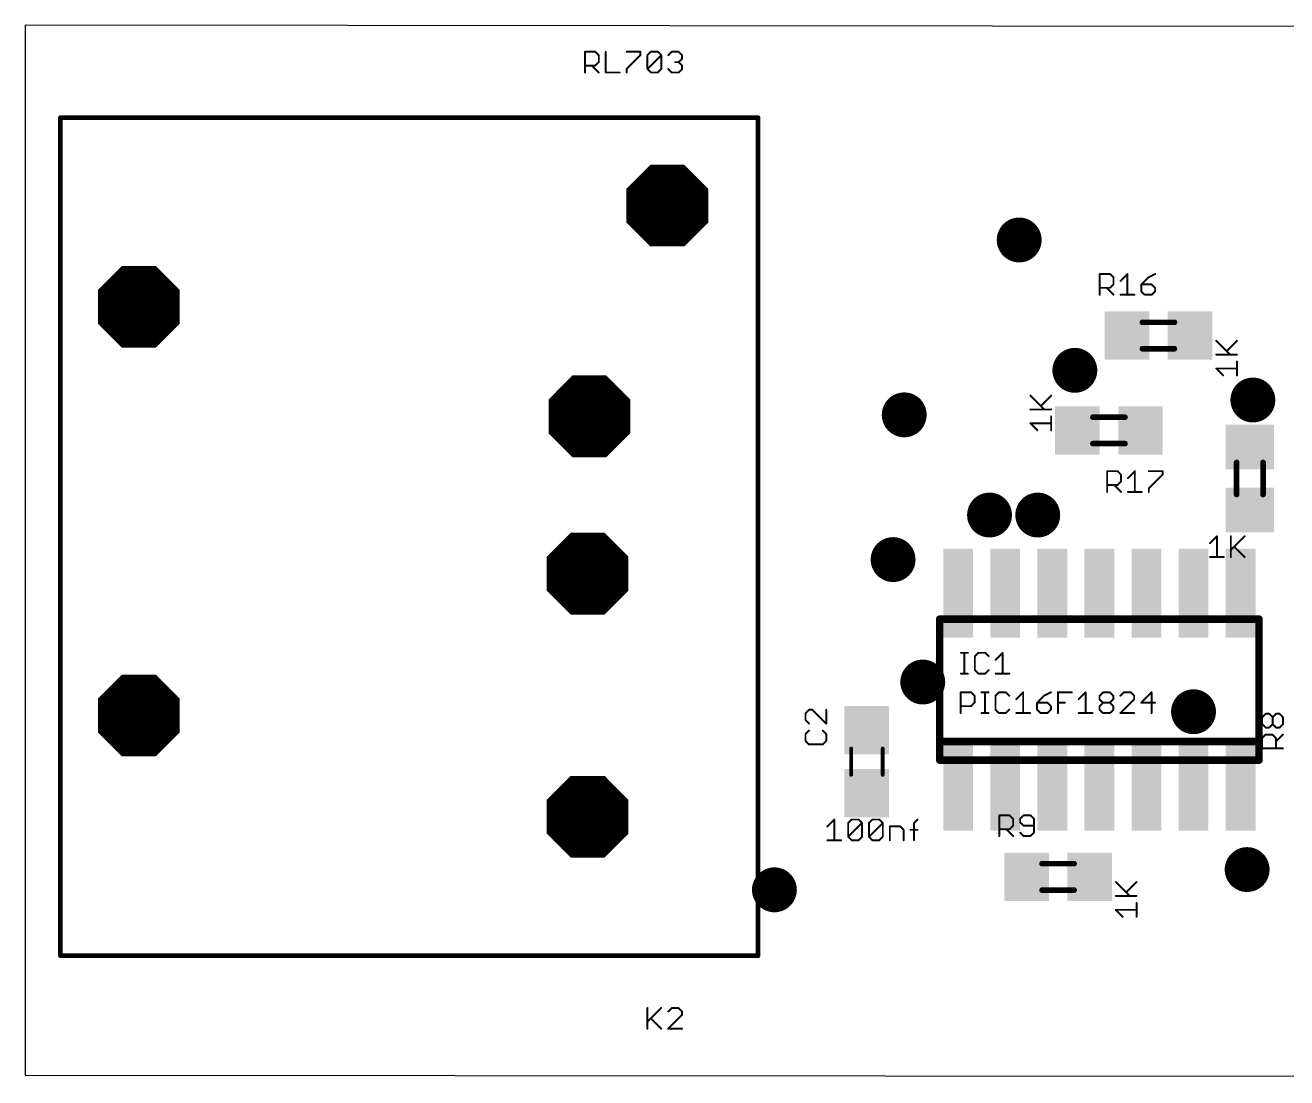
# Model space of a CAD drawing. Extents: x 0.6 to 66.7, y 0.1 to 28.5.
# Drawn here: x 0.56 to 34.57, y 0.1 to 28.46 of the extents above; entities that cross this region are included whole.
import ezdxf

# ---------------------------------------------------------------- set-up
doc = ezdxf.new("R2010")
doc.units = 0
for name, color, linetype in [('20', 7, 'CONTINUOUS'), ('25', 253, 'CONTINUOUS'), ('27', 253, 'CONTINUOUS'), ('29', 253, 'CONTINUOUS'), ('51', 253, 'CONTINUOUS')]:
    doc.layers.add(name, color=color, linetype=linetype)

# ---------------------------------------------------------------- blocks, each defined once
blk = doc.blocks.new('RECT')
blk.add_solid([(-0.5, -0.5), (0.5, -0.5), (-0.5, 0.5), (0.5, 0.5)])
blk = doc.blocks.new('OCTAGONP')
at = {"const_width": 0.5}
blk.add_lwpolyline([(-0.25, -0.1036), (-0.25, 0.1036), (-0.1036, 0.25), (0.1036, 0.25), (0.25, 0.1036), (0.25, -0.1036), (0.1036, -0.25), (-0.1036, -0.25), (-0.25, -0.1036), (-0.25, 0.1036)], dxfattribs=at)
blk = doc.blocks.new('ROUNDV')
at = {"const_width": 0.5}
blk.add_lwpolyline([(0, -0.25, 1), (0, 0.25, 1), (0, -0.25)], format="xyb", dxfattribs=at)

msp = doc.modelspace()

# ---------------------------------------------------------------- linework, layer by layer
at = {"layer": '20'}
for p, q in [((66.6573, 28.3955), (0.56, 28.46)), ((0.56, 28.46), (0.56, 0.16)), ((66.6573, 0.0955), (0.56, 0.16))]:
    msp.add_line(p, q, dxfattribs=at)
at = {"layer": '25', "const_width": 0.0508}
for points in [[(29.5295, 21.1965), (29.5295, 21.7558)], [(29.5295, 21.7558), (29.8092, 21.7558)], [(29.8092, 21.7558), (29.9024, 21.6626)], [(30.0908, 21.5693), (30.2773, 21.7558)], [(30.2773, 21.7558), (30.2773, 21.1965)], [(31.025, 21.7558), (30.8386, 21.6626)], [(29.9024, 21.4761), (29.8092, 21.3829)], [(29.9024, 21.6626), (29.9024, 21.4761)], [(30.8386, 21.6626), (30.6521, 21.4761)], [(30.6521, 21.4761), (30.6521, 21.2897)], [(30.9318, 21.4761), (30.6521, 21.4761)], [(31.025, 21.3829), (30.9318, 21.4761)], [(29.8092, 21.3829), (29.5295, 21.3829)], [(29.7159, 21.3829), (29.9024, 21.1965)], [(30.0908, 21.1965), (30.4637, 21.1965)], [(30.6521, 21.2897), (30.7453, 21.1965)], [(30.7453, 21.1965), (30.9318, 21.1965)], [(30.9318, 21.1965), (31.025, 21.2897)], [(31.025, 21.2897), (31.025, 21.3829)], [(29.7311, 15.883), (29.7311, 16.4423)], [(29.7311, 16.4423), (30.0107, 16.4423)], [(30.0107, 16.4423), (30.1039, 16.3491)], [(30.1039, 16.3491), (30.1039, 16.1627)], [(30.2924, 16.2559), (30.4788, 16.4423)], [(30.4788, 16.4423), (30.4788, 15.883)], [(30.8537, 16.4423), (31.2265, 16.4423)], [(31.2265, 16.3491), (30.8537, 15.9763)], [(31.2265, 16.4423), (31.2265, 16.3491)], [(30.0107, 16.0695), (29.7311, 16.0695)], [(29.9175, 16.0695), (30.1039, 15.883)], [(30.1039, 16.1627), (30.0107, 16.0695)], [(30.8537, 15.9763), (30.8537, 15.883)], [(30.2924, 15.883), (30.6652, 15.883)], [(25.7899, 11.5461), (25.9763, 11.5461)], [(25.8831, 10.9868), (25.8831, 11.5461)], [(26.2573, 11.5461), (26.1641, 11.4529)], [(26.4437, 11.5461), (26.2573, 11.5461)], [(26.5369, 11.4529), (26.4437, 11.5461)], [(26.7254, 11.3597), (26.9118, 11.5461)], [(26.9118, 11.5461), (26.9118, 10.9868)], [(26.1641, 11.4529), (26.1641, 11.08)], [(25.7899, 10.9868), (25.9763, 10.9868)], [(26.1641, 11.08), (26.2573, 10.9868)], [(26.2573, 10.9868), (26.4437, 10.9868)], [(26.4437, 10.9868), (26.5369, 11.08)], [(26.7254, 10.9868), (27.0982, 10.9868)], [(21.6915, 10.0126), (21.5983, 9.9194)], [(21.5983, 9.9194), (21.5983, 9.733)], [(21.7848, 10.0126), (21.6915, 10.0126)], [(22.1576, 9.6398), (21.7848, 10.0126)], [(22.1576, 10.0126), (22.1576, 9.6398)], [(33.9119, 9.8114), (34.0051, 9.9046)], [(34.0051, 9.9046), (34.0983, 9.9046)], [(34.0983, 9.9046), (34.1915, 9.8114)], [(34.1915, 9.8114), (34.2847, 9.9046)], [(34.2847, 9.9046), (34.3779, 9.9046)], [(34.3779, 9.9046), (34.4711, 9.8114)], [(21.5983, 9.733), (21.6915, 9.6398)], [(33.9119, 9.625), (33.9119, 9.8114)], [(34.0051, 9.5317), (33.9119, 9.625)], [(34.0983, 9.5317), (34.0051, 9.5317)], [(34.1915, 9.625), (34.0983, 9.5317)], [(34.1915, 9.625), (34.1915, 9.8114)], [(34.2847, 9.5317), (34.1915, 9.625)], [(34.3779, 9.5317), (34.2847, 9.5317)], [(34.4711, 9.625), (34.3779, 9.5317)], [(34.4711, 9.8114), (34.4711, 9.625)], [(21.6915, 9.4513), (21.5983, 9.3581)], [(21.5983, 9.3581), (21.5983, 9.1717)], [(21.5983, 9.1717), (21.6915, 9.0785)], [(22.1576, 9.3581), (22.0644, 9.4513)], [(22.0644, 9.0785), (22.1576, 9.1717)], [(22.1576, 9.1717), (22.1576, 9.3581)], [(33.9119, 9.2501), (34.0051, 9.3433)], [(33.9119, 8.9704), (33.9119, 9.2501)], [(34.0051, 9.3433), (34.1915, 9.3433)], [(34.1915, 9.3433), (34.2847, 9.2501)], [(34.2847, 9.1569), (34.4711, 9.3433)], [(34.2847, 9.2501), (34.2847, 8.9704)], [(21.6915, 9.0785), (22.0644, 9.0785)], [(34.4711, 8.9704), (33.9119, 8.9704)], [(26.8234, 6.6081), (26.8234, 7.1674)], [(26.8234, 7.1674), (27.103, 7.1674)], [(27.103, 7.1674), (27.1962, 7.0742)], [(27.4779, 7.1674), (27.3847, 7.0742)], [(27.6643, 7.1674), (27.4779, 7.1674)], [(27.7575, 7.0742), (27.6643, 7.1674)], [(27.103, 6.7945), (26.8234, 6.7945)], [(27.0098, 6.7945), (27.1962, 6.6081)], [(27.1962, 6.8877), (27.103, 6.7945)], [(27.1962, 7.0742), (27.1962, 6.8877)], [(27.3847, 7.0742), (27.3847, 6.9809)], [(27.3847, 6.9809), (27.4779, 6.8877)], [(27.4779, 6.8877), (27.7575, 6.8877)], [(27.7575, 6.7013), (27.7575, 7.0742)], [(27.3847, 6.7013), (27.4779, 6.6081)], [(27.4779, 6.6081), (27.6643, 6.6081)], [(27.6643, 6.6081), (27.7575, 6.7013)], [(17.3355, 1.9751), (17.3355, 1.4158)], [(17.3355, 1.6022), (17.7083, 1.9751)], [(17.4287, 1.6955), (17.7083, 1.4158)], [(17.99, 1.9751), (17.8968, 1.8819)], [(17.8968, 1.4158), (18.2696, 1.7887)], [(18.1764, 1.9751), (17.99, 1.9751)], [(18.2696, 1.8819), (18.1764, 1.9751)], [(18.2696, 1.7887), (18.2696, 1.8819)], [(18.2696, 1.4158), (17.8968, 1.4158)]]:
    msp.add_lwpolyline(points, dxfattribs=at)
at = {"layer": '25', "const_width": 0.0254}
for points in [[(29.5422, 21.7558, 1), (29.5168, 21.7558)], [(29.5295, 21.7685, 1), (29.5295, 21.7431)], [(29.8181, 21.7647, 1), (29.8002, 21.7468)], [(29.8092, 21.7431, 1), (29.8092, 21.7685)], [(30.29, 21.7558, 1), (30.2646, 21.7558)], [(30.2862, 21.7468, 1), (30.2683, 21.7647)], [(31.0307, 21.7444, 1), (31.0193, 21.7671)], [(29.9151, 21.6626, 1), (29.8897, 21.6626)], [(29.8897, 21.4761, 1), (29.9151, 21.4761)], [(29.8934, 21.6536, 1), (29.9113, 21.6715)], [(29.9113, 21.4672, 1), (29.8934, 21.4851)], [(30.0818, 21.5783, 1), (30.0998, 21.5604)], [(30.6648, 21.4761, 1), (30.6394, 21.4761)], [(30.6521, 21.4888, 1), (30.6521, 21.4634)], [(30.6432, 21.4851, 1), (30.6611, 21.4672)], [(30.8329, 21.6739, 1), (30.8442, 21.6512)], [(30.8475, 21.6536, 1), (30.8296, 21.6715)], [(30.9408, 21.4851, 1), (30.9228, 21.4672)], [(30.9318, 21.4634, 1), (30.9318, 21.4888)], [(29.5295, 21.3956, 1), (29.5295, 21.3702)], [(29.5168, 21.1965, 1), (29.5422, 21.1965)], [(29.7249, 21.3919, 1), (29.707, 21.3739)], [(29.8002, 21.3919, 1), (29.8181, 21.3739)], [(29.8092, 21.3702, 1), (29.8092, 21.3956)], [(29.8934, 21.1875, 1), (29.9113, 21.2055)], [(30.0908, 21.2092, 1), (30.0908, 21.1838)], [(30.2646, 21.1965, 1), (30.29, 21.1965)], [(30.4637, 21.1838, 1), (30.4637, 21.2092)], [(30.6394, 21.2897, 1), (30.6648, 21.2897)], [(30.6611, 21.2987, 1), (30.6432, 21.2807)], [(30.7453, 21.2092, 1), (30.7453, 21.1838)], [(30.7364, 21.1875, 1), (30.7543, 21.2055)], [(30.9228, 21.2055, 1), (30.9408, 21.1875)], [(30.9318, 21.1838, 1), (30.9318, 21.2092)], [(31.0377, 21.3829, 1), (31.0123, 21.3829)], [(31.0123, 21.2897, 1), (31.0377, 21.2897)], [(31.016, 21.3739, 1), (31.034, 21.3919)], [(31.034, 21.2807, 1), (31.016, 21.2987)], [(29.7438, 16.4423, 1), (29.7184, 16.4423)], [(29.7311, 16.455, 1), (29.7311, 16.4296)], [(30.0197, 16.4513, 1), (30.0017, 16.4333)], [(30.0107, 16.4296, 1), (30.0107, 16.455)], [(30.1166, 16.3491, 1), (30.0912, 16.3491)], [(30.0949, 16.3401, 1), (30.1129, 16.3581)], [(30.4915, 16.4423, 1), (30.4661, 16.4423)], [(30.4878, 16.4333, 1), (30.4698, 16.4513)], [(30.8537, 16.455, 1), (30.8537, 16.4296)], [(31.2392, 16.4423, 1), (31.2138, 16.4423)], [(31.2138, 16.3491, 1), (31.2392, 16.3491)], [(31.2355, 16.3401, 1), (31.2175, 16.3581)], [(31.2265, 16.4296, 1), (31.2265, 16.455)], [(29.7311, 16.0822, 1), (29.7311, 16.0568)], [(29.9265, 16.0785, 1), (29.9085, 16.0605)], [(30.0017, 16.0785, 1), (30.0197, 16.0605)], [(30.0107, 16.0568, 1), (30.0107, 16.0822)], [(30.0912, 16.1627, 1), (30.1166, 16.1627)], [(30.1129, 16.1537, 1), (30.0949, 16.1717)], [(30.2834, 16.2649, 1), (30.3013, 16.2469)], [(30.8664, 15.9763, 1), (30.841, 15.9763)], [(30.8447, 15.9852, 1), (30.8627, 15.9673)], [(29.7184, 15.883, 1), (29.7438, 15.883)], [(30.0949, 15.8741, 1), (30.1129, 15.892)], [(30.2924, 15.8957, 1), (30.2924, 15.8703)], [(30.4661, 15.883, 1), (30.4915, 15.883)], [(30.6652, 15.8703, 1), (30.6652, 15.8957)], [(30.841, 15.883, 1), (30.8664, 15.883)], [(25.7899, 11.5588, 1), (25.7899, 11.5334)], [(25.8958, 11.5461, 1), (25.8704, 11.5461)], [(25.9763, 11.5334, 1), (25.9763, 11.5588)], [(26.2573, 11.5588, 1), (26.2573, 11.5334)], [(26.2663, 11.5371, 1), (26.2483, 11.5551)], [(26.4527, 11.5551, 1), (26.4347, 11.5371)], [(26.4437, 11.5334, 1), (26.4437, 11.5588)], [(26.9245, 11.5461, 1), (26.8991, 11.5461)], [(26.9208, 11.5371, 1), (26.9028, 11.5551)], [(26.1768, 11.4529, 1), (26.1514, 11.4529)], [(26.1551, 11.4619, 1), (26.1731, 11.4439)], [(26.528, 11.4439, 1), (26.5459, 11.4619)], [(26.7164, 11.3687, 1), (26.7344, 11.3507)], [(25.7899, 10.9995, 1), (25.7899, 10.9741)], [(25.8704, 10.9868, 1), (25.8958, 10.9868)], [(25.9763, 10.9741, 1), (25.9763, 10.9995)], [(26.1731, 11.089, 1), (26.1551, 11.0711)], [(26.1514, 11.08, 1), (26.1768, 11.08)], [(26.2573, 10.9995, 1), (26.2573, 10.9741)], [(26.2483, 10.9779, 1), (26.2663, 10.9958)], [(26.4347, 10.9958, 1), (26.4527, 10.9779)], [(26.4437, 10.9741, 1), (26.4437, 10.9995)], [(26.5459, 11.0711, 1), (26.528, 11.089)], [(26.7254, 10.9995, 1), (26.7254, 10.9741)], [(26.8991, 10.9868, 1), (26.9245, 10.9868)], [(27.0982, 10.9741, 1), (27.0982, 10.9995)], [(21.611, 9.9194, 1), (21.5856, 9.9194)], [(21.5894, 9.9284, 1), (21.6073, 9.9104)], [(21.6915, 10.0253, 1), (21.6915, 9.9999)], [(21.7005, 10.0037, 1), (21.6826, 10.0216)], [(21.7937, 10.0216, 1), (21.7758, 10.0037)], [(21.7848, 9.9999, 1), (21.7848, 10.0253)], [(22.1703, 10.0126, 1), (22.1449, 10.0126)], [(34.0051, 9.9173, 1), (34.0051, 9.8919)], [(34.014, 9.8956, 1), (33.9961, 9.9136)], [(34.1073, 9.9136, 1), (34.0893, 9.8956)], [(34.0983, 9.8919, 1), (34.0983, 9.9173)], [(34.2847, 9.9173, 1), (34.2847, 9.8919)], [(34.2937, 9.8956, 1), (34.2757, 9.9136)], [(34.3869, 9.9136, 1), (34.3689, 9.8956)], [(34.3779, 9.8919, 1), (34.3779, 9.9173)], [(21.5856, 9.733, 1), (21.611, 9.733)], [(21.6073, 9.742, 1), (21.5894, 9.724)], [(21.6826, 9.6308, 1), (21.7005, 9.6488)], [(22.1449, 9.6398, 1), (22.1703, 9.6398)], [(22.1486, 9.6308, 1), (22.1666, 9.6488)], [(33.9246, 9.8114, 1), (33.8992, 9.8114)], [(33.9029, 9.8204, 1), (33.9208, 9.8024)], [(33.9208, 9.6339, 1), (33.9029, 9.616)], [(33.8992, 9.625, 1), (33.9246, 9.625)], [(34.0051, 9.5444, 1), (34.0051, 9.519)], [(33.9961, 9.5228, 1), (34.014, 9.5407)], [(34.0893, 9.5407, 1), (34.1073, 9.5228)], [(34.0983, 9.519, 1), (34.0983, 9.5444)], [(34.2042, 9.8114, 1), (34.1788, 9.8114)], [(34.1825, 9.8204, 1), (34.2005, 9.8024)], [(34.2005, 9.6339, 1), (34.1825, 9.616)], [(34.1788, 9.625, 1), (34.2042, 9.625)], [(34.1825, 9.8024, 1), (34.2005, 9.8204)], [(34.2005, 9.616, 1), (34.1825, 9.6339)], [(34.2847, 9.5444, 1), (34.2847, 9.519)], [(34.2757, 9.5228, 1), (34.2937, 9.5407)], [(34.3689, 9.5407, 1), (34.3869, 9.5228)], [(34.3779, 9.519, 1), (34.3779, 9.5444)], [(34.4838, 9.8114, 1), (34.4584, 9.8114)], [(34.4584, 9.625, 1), (34.4838, 9.625)], [(34.4622, 9.8024, 1), (34.4801, 9.8204)], [(34.4801, 9.616, 1), (34.4622, 9.6339)], [(21.611, 9.3581, 1), (21.5856, 9.3581)], [(21.5856, 9.1717, 1), (21.611, 9.1717)], [(21.5894, 9.3671, 1), (21.6073, 9.3491)], [(21.6073, 9.1807, 1), (21.5894, 9.1627)], [(21.7005, 9.4423, 1), (21.6826, 9.4603)], [(22.0734, 9.4603, 1), (22.0554, 9.4423)], [(22.1703, 9.3581, 1), (22.1449, 9.3581)], [(22.1449, 9.1717, 1), (22.1703, 9.1717)], [(22.1486, 9.3491, 1), (22.1666, 9.3671)], [(22.1666, 9.1627, 1), (22.1486, 9.1807)], [(33.9246, 9.2501, 1), (33.8992, 9.2501)], [(33.9029, 9.259, 1), (33.9208, 9.2411)], [(34.0051, 9.356, 1), (34.0051, 9.3306)], [(34.014, 9.3343, 1), (33.9961, 9.3523)], [(34.2005, 9.3523, 1), (34.1825, 9.3343)], [(34.1915, 9.3306, 1), (34.1915, 9.356)], [(34.2974, 9.2501, 1), (34.272, 9.2501)], [(34.2757, 9.2411, 1), (34.2937, 9.259)], [(34.4801, 9.3343, 1), (34.4622, 9.3523)], [(21.6915, 9.0912, 1), (21.6915, 9.0658)], [(21.6826, 9.0695, 1), (21.7005, 9.0875)], [(22.0554, 9.0875, 1), (22.0734, 9.0695)], [(22.0644, 9.0658, 1), (22.0644, 9.0912)], [(33.9119, 8.9831, 1), (33.9119, 8.9577)], [(33.8992, 8.9704, 1), (33.9246, 8.9704)], [(34.2757, 9.1658, 1), (34.2937, 9.1479)], [(34.272, 8.9704, 1), (34.2974, 8.9704)], [(34.4711, 8.9577, 1), (34.4711, 8.9831)], [(26.8361, 7.1674, 1), (26.8107, 7.1674)], [(26.8234, 7.1801, 1), (26.8234, 7.1547)], [(27.112, 7.1763, 1), (27.094, 7.1584)], [(27.103, 7.1547, 1), (27.103, 7.1801)], [(27.4779, 7.1801, 1), (27.4779, 7.1547)], [(27.4869, 7.1584, 1), (27.4689, 7.1763)], [(27.6733, 7.1763, 1), (27.6554, 7.1584)], [(27.6643, 7.1547, 1), (27.6643, 7.1801)], [(26.8234, 6.8072, 1), (26.8234, 6.7818)], [(27.0188, 6.8035, 1), (27.0008, 6.7855)], [(27.094, 6.8035, 1), (27.112, 6.7855)], [(27.103, 6.7818, 1), (27.103, 6.8072)], [(27.2089, 7.0742, 1), (27.1835, 7.0742)], [(27.1835, 6.8877, 1), (27.2089, 6.8877)], [(27.1873, 7.0652, 1), (27.2052, 7.0831)], [(27.2052, 6.8788, 1), (27.1873, 6.8967)], [(27.3974, 7.0742, 1), (27.372, 7.0742)], [(27.3757, 7.0831, 1), (27.3937, 7.0652)], [(27.3937, 6.9899, 1), (27.3757, 6.972)], [(27.372, 6.9809, 1), (27.3974, 6.9809)], [(27.4779, 6.9004, 1), (27.4779, 6.875)], [(27.4689, 6.8788, 1), (27.4869, 6.8967)], [(27.7702, 7.0742, 1), (27.7448, 7.0742)], [(27.7486, 7.0652, 1), (27.7665, 7.0831)], [(27.7575, 6.875, 1), (27.7575, 6.9004)], [(26.8107, 6.6081, 1), (26.8361, 6.6081)], [(27.1873, 6.5991, 1), (27.2052, 6.6171)], [(27.3937, 6.7103, 1), (27.3757, 6.6923)], [(27.4779, 6.6208, 1), (27.4779, 6.5954)], [(27.4689, 6.5991, 1), (27.4869, 6.6171)], [(27.6554, 6.6171, 1), (27.6733, 6.5991)], [(27.6643, 6.5954, 1), (27.6643, 6.6208)], [(27.7448, 6.7013, 1), (27.7702, 6.7013)], [(27.7665, 6.6923, 1), (27.7486, 6.7103)], [(17.3482, 1.9751, 1), (17.3228, 1.9751)], [(17.4376, 1.7044, 1), (17.4197, 1.6865)], [(17.7173, 1.9661, 1), (17.6993, 1.9841)], [(17.8878, 1.8909, 1), (17.9057, 1.8729)], [(17.99, 1.9878, 1), (17.99, 1.9624)], [(17.999, 1.9661, 1), (17.981, 1.9841)], [(18.1854, 1.9841, 1), (18.1674, 1.9661)], [(18.1764, 1.9624, 1), (18.1764, 1.9878)], [(18.2823, 1.8819, 1), (18.2569, 1.8819)], [(18.2569, 1.7887, 1), (18.2823, 1.7887)], [(18.2606, 1.8729, 1), (18.2786, 1.8909)], [(18.2786, 1.7797, 1), (18.2606, 1.7976)], [(17.3265, 1.6112, 1), (17.3444, 1.5933)], [(17.3228, 1.4158, 1), (17.3482, 1.4158)], [(17.6993, 1.4068, 1), (17.7173, 1.4248)], [(17.8968, 1.4285, 1), (17.8968, 1.4031)], [(17.8878, 1.4248, 1), (17.9057, 1.4068)], [(18.2696, 1.4031, 1), (18.2696, 1.4285)]]:
    msp.add_lwpolyline(points, format="xyb", dxfattribs=at)
at = {"layer": '27', "const_width": 0.0508}
for points in [[(15.6515, 27.1858), (15.6515, 27.7451)], [(15.6515, 27.7451), (15.9312, 27.7451)], [(15.9312, 27.7451), (16.0244, 27.6519)], [(16.0244, 27.6519), (16.0244, 27.4655)], [(16.2128, 27.7451), (16.2128, 27.1858)], [(16.7741, 27.7451), (17.147, 27.7451)], [(17.147, 27.6519), (16.7741, 27.279)], [(17.147, 27.7451), (17.147, 27.6519)], [(17.3355, 27.6519), (17.4287, 27.7451)], [(17.3355, 27.279), (17.3355, 27.6519)], [(17.3355, 27.279), (17.7083, 27.6519)], [(17.4287, 27.7451), (17.6151, 27.7451)], [(17.6151, 27.7451), (17.7083, 27.6519)], [(17.7083, 27.6519), (17.7083, 27.279)], [(17.8968, 27.6519), (17.99, 27.7451)], [(17.99, 27.7451), (18.1764, 27.7451)], [(18.1764, 27.7451), (18.2696, 27.6519)], [(18.2696, 27.5587), (18.1764, 27.4655)], [(18.2696, 27.6519), (18.2696, 27.5587)], [(15.9312, 27.3722), (15.6515, 27.3722)], [(15.8379, 27.3722), (16.0244, 27.1858)], [(16.0244, 27.4655), (15.9312, 27.3722)], [(16.7741, 27.279), (16.7741, 27.1858)], [(17.4287, 27.1858), (17.3355, 27.279)], [(17.7083, 27.279), (17.6151, 27.1858)], [(17.99, 27.1858), (17.8968, 27.279)], [(18.1764, 27.4655), (18.0832, 27.4655)], [(18.1764, 27.4655), (18.2696, 27.3722)], [(18.2696, 27.279), (18.1764, 27.1858)], [(18.2696, 27.3722), (18.2696, 27.279)], [(16.2128, 27.1858), (16.5857, 27.1858)], [(17.6151, 27.1858), (17.4287, 27.1858)], [(18.1764, 27.1858), (17.99, 27.1858)], [(33.0442, 19.5841), (32.6713, 19.957)], [(32.9509, 19.6773), (33.2306, 19.957)], [(32.6713, 19.5841), (33.2306, 19.5841)], [(33.2306, 19.0228), (33.2306, 19.3957)], [(32.8577, 19.0228), (32.6713, 19.2092)], [(32.6713, 19.2092), (33.2306, 19.2092)], [(28.0355, 18.105), (27.6626, 18.4779)], [(27.9423, 18.1982), (28.2219, 18.4779)], [(27.6626, 18.105), (28.2219, 18.105)], [(27.8491, 17.5437), (27.6626, 17.7301)], [(27.6626, 17.7301), (28.2219, 17.7301)], [(28.2219, 17.5437), (28.2219, 17.9166)], [(32.5041, 14.5017), (32.6905, 14.6881)], [(32.6905, 14.6881), (32.6905, 14.1289)], [(33.0654, 14.6881), (33.0654, 14.1289)], [(33.0654, 14.3153), (33.4382, 14.6881)], [(33.1586, 14.4085), (33.4382, 14.1289)], [(32.5041, 14.1289), (32.8769, 14.1289)], [(25.7844, 9.9234), (25.7844, 10.4826)], [(25.7844, 10.4826), (26.064, 10.4826)], [(26.064, 10.4826), (26.1573, 10.3894)], [(26.1573, 10.203), (26.064, 10.1098)], [(26.1573, 10.3894), (26.1573, 10.203)], [(26.3457, 10.4826), (26.5321, 10.4826)], [(26.4389, 9.9234), (26.4389, 10.4826)], [(26.8131, 10.4826), (26.7199, 10.3894)], [(26.7199, 10.3894), (26.7199, 10.0166)], [(26.9996, 10.4826), (26.8131, 10.4826)], [(27.0928, 10.3894), (26.9996, 10.4826)], [(27.2812, 10.2962), (27.4677, 10.4826)], [(27.4677, 10.4826), (27.4677, 9.9234)], [(28.029, 10.3894), (27.8425, 10.203)], [(27.8425, 10.203), (27.8425, 10.0166)], [(28.1222, 10.203), (27.8425, 10.203)], [(28.2154, 10.4826), (28.029, 10.3894)], [(28.2154, 10.1098), (28.1222, 10.203)], [(28.4039, 9.9234), (28.4039, 10.4826)], [(28.4039, 10.4826), (28.7767, 10.4826)], [(28.4039, 10.203), (28.5903, 10.203)], [(28.9652, 10.2962), (29.1516, 10.4826)], [(29.1516, 10.4826), (29.1516, 9.9234)], [(29.5265, 10.3894), (29.6197, 10.4826)], [(29.5265, 10.2962), (29.5265, 10.3894)], [(29.6197, 10.203), (29.5265, 10.2962)], [(29.5265, 10.1098), (29.6197, 10.203)], [(29.6197, 10.4826), (29.8061, 10.4826)], [(29.6197, 10.203), (29.8061, 10.203)], [(29.8061, 10.4826), (29.8993, 10.3894)], [(29.8993, 10.2962), (29.8061, 10.203)], [(29.8061, 10.203), (29.8993, 10.1098)], [(29.8993, 10.3894), (29.8993, 10.2962)], [(30.181, 10.4826), (30.0878, 10.3894)], [(30.0878, 9.9234), (30.4606, 10.2962)], [(30.3674, 10.4826), (30.181, 10.4826)], [(30.4606, 10.3894), (30.3674, 10.4826)], [(30.4606, 10.2962), (30.4606, 10.3894)], [(30.9287, 10.4826), (30.6491, 10.203)], [(30.6491, 10.203), (31.0219, 10.203)], [(30.9287, 9.9234), (30.9287, 10.4826)], [(26.064, 10.1098), (25.7844, 10.1098)], [(26.3457, 9.9234), (26.5321, 9.9234)], [(26.7199, 10.0166), (26.8131, 9.9234)], [(26.8131, 9.9234), (26.9996, 9.9234)], [(26.9996, 9.9234), (27.0928, 10.0166)], [(27.2812, 9.9234), (27.6541, 9.9234)], [(27.8425, 10.0166), (27.9358, 9.9234)], [(27.9358, 9.9234), (28.1222, 9.9234)], [(28.1222, 9.9234), (28.2154, 10.0166)], [(28.2154, 10.0166), (28.2154, 10.1098)], [(28.9652, 9.9234), (29.338, 9.9234)], [(29.5265, 10.0166), (29.5265, 10.1098)], [(29.6197, 9.9234), (29.5265, 10.0166)], [(29.8061, 9.9234), (29.6197, 9.9234)], [(29.8993, 10.0166), (29.8061, 9.9234)], [(29.8993, 10.1098), (29.8993, 10.0166)], [(30.4606, 9.9234), (30.0878, 9.9234)], [(22.1871, 6.869), (22.3736, 7.0555)], [(22.3736, 7.0555), (22.3736, 6.4962)], [(22.7484, 6.9622), (22.8416, 7.0555)], [(22.7484, 6.5894), (22.7484, 6.9622)], [(22.7484, 6.5894), (23.1213, 6.9622)], [(22.8416, 7.0555), (23.0281, 7.0555)], [(23.0281, 7.0555), (23.1213, 6.9622)], [(23.1213, 6.9622), (23.1213, 6.5894)], [(23.3097, 6.9622), (23.403, 7.0555)], [(23.3097, 6.5894), (23.3097, 6.9622)], [(23.3097, 6.5894), (23.6826, 6.9622)], [(23.403, 7.0555), (23.5894, 7.0555)], [(23.5894, 7.0555), (23.6826, 6.9622)], [(23.6826, 6.9622), (23.6826, 6.5894)], [(23.8711, 6.4962), (23.8711, 6.869)], [(23.8711, 6.869), (24.1507, 6.869)], [(24.1507, 6.869), (24.2439, 6.7758)], [(24.5256, 6.9622), (24.6188, 7.0555)], [(24.5256, 6.4962), (24.5256, 6.9622)], [(22.1871, 6.4962), (22.56, 6.4962)], [(22.8416, 6.4962), (22.7484, 6.5894)], [(23.0281, 6.4962), (22.8416, 6.4962)], [(23.1213, 6.5894), (23.0281, 6.4962)], [(23.403, 6.4962), (23.3097, 6.5894)], [(23.5894, 6.4962), (23.403, 6.4962)], [(23.6826, 6.5894), (23.5894, 6.4962)], [(24.2439, 6.7758), (24.2439, 6.4962)], [(24.4324, 6.7758), (24.6188, 6.7758)], [(30.338, 4.9957), (29.9652, 5.3686)], [(30.2448, 5.0889), (30.5245, 5.3686)], [(29.9652, 4.9957), (30.5245, 4.9957)], [(30.5245, 4.4344), (30.5245, 4.8073)], [(30.1516, 4.4344), (29.9652, 4.6208)], [(29.9652, 4.6208), (30.5245, 4.6208)]]:
    msp.add_lwpolyline(points, dxfattribs=at)
at = {"layer": '27', "const_width": 0.0254}
for points in [[(15.6642, 27.7451, 1), (15.6388, 27.7451)], [(15.6515, 27.7578, 1), (15.6515, 27.7324)], [(15.9401, 27.7541, 1), (15.9222, 27.7361)], [(15.9312, 27.7324, 1), (15.9312, 27.7578)], [(16.0371, 27.6519, 1), (16.0117, 27.6519)], [(16.0154, 27.6429, 1), (16.0334, 27.6609)], [(16.2255, 27.7451, 1), (16.2001, 27.7451)], [(16.7741, 27.7578, 1), (16.7741, 27.7324)], [(17.1597, 27.7451, 1), (17.1343, 27.7451)], [(17.1343, 27.6519, 1), (17.1597, 27.6519)], [(17.156, 27.6429, 1), (17.138, 27.6609)], [(17.147, 27.7324, 1), (17.147, 27.7578)], [(17.3482, 27.6519, 1), (17.3228, 27.6519)], [(17.3265, 27.6609, 1), (17.3444, 27.6429)], [(17.4287, 27.7578, 1), (17.4287, 27.7324)], [(17.4376, 27.7361, 1), (17.4197, 27.7541)], [(17.6241, 27.7541, 1), (17.6061, 27.7361)], [(17.6151, 27.7324, 1), (17.6151, 27.7578)], [(17.721, 27.6519, 1), (17.6956, 27.6519)], [(17.7173, 27.6429, 1), (17.6993, 27.6609)], [(17.6993, 27.6429, 1), (17.7173, 27.6609)], [(17.8878, 27.6609, 1), (17.9057, 27.6429)], [(17.99, 27.7578, 1), (17.99, 27.7324)], [(17.999, 27.7361, 1), (17.981, 27.7541)], [(18.1854, 27.7541, 1), (18.1674, 27.7361)], [(18.1764, 27.7324, 1), (18.1764, 27.7578)], [(18.2823, 27.6519, 1), (18.2569, 27.6519)], [(18.2569, 27.5587, 1), (18.2823, 27.5587)], [(18.2606, 27.6429, 1), (18.2786, 27.6609)], [(18.2786, 27.5497, 1), (18.2606, 27.5676)], [(15.6515, 27.3849, 1), (15.6515, 27.3595)], [(15.8469, 27.3812, 1), (15.829, 27.3633)], [(15.9222, 27.3812, 1), (15.9401, 27.3633)], [(15.9312, 27.3595, 1), (15.9312, 27.3849)], [(16.0117, 27.4655, 1), (16.0371, 27.4655)], [(16.0334, 27.4565, 1), (16.0154, 27.4744)], [(16.7868, 27.279, 1), (16.7614, 27.279)], [(16.7652, 27.288, 1), (16.7831, 27.27)], [(17.3444, 27.288, 1), (17.3265, 27.27)], [(17.3265, 27.288, 1), (17.3444, 27.27)], [(17.3228, 27.279, 1), (17.3482, 27.279)], [(17.6956, 27.279, 1), (17.721, 27.279)], [(17.7173, 27.27, 1), (17.6993, 27.288)], [(17.9057, 27.288, 1), (17.8878, 27.27)], [(18.0832, 27.4781, 1), (18.0832, 27.4528)], [(18.1854, 27.4744, 1), (18.1674, 27.4565)], [(18.1674, 27.4744, 1), (18.1854, 27.4565)], [(18.1764, 27.4528, 1), (18.1764, 27.4781)], [(18.2823, 27.3722, 1), (18.2569, 27.3722)], [(18.2569, 27.279, 1), (18.2823, 27.279)], [(18.2606, 27.3633, 1), (18.2786, 27.3812)], [(18.2786, 27.27, 1), (18.2606, 27.288)], [(15.6388, 27.1858, 1), (15.6642, 27.1858)], [(16.0154, 27.1768, 1), (16.0334, 27.1948)], [(16.2128, 27.1985, 1), (16.2128, 27.1731)], [(16.2001, 27.1858, 1), (16.2255, 27.1858)], [(16.5857, 27.1731, 1), (16.5857, 27.1985)], [(16.7614, 27.1858, 1), (16.7868, 27.1858)], [(17.4287, 27.1985, 1), (17.4287, 27.1731)], [(17.4197, 27.1768, 1), (17.4376, 27.1948)], [(17.6061, 27.1948, 1), (17.6241, 27.1768)], [(17.6151, 27.1731, 1), (17.6151, 27.1985)], [(17.99, 27.1985, 1), (17.99, 27.1731)], [(17.981, 27.1768, 1), (17.999, 27.1948)], [(18.1674, 27.1948, 1), (18.1854, 27.1768)], [(18.1764, 27.1731, 1), (18.1764, 27.1985)], [(32.6803, 19.9659, 1), (32.6623, 19.948)], [(33.2396, 19.948, 1), (33.2216, 19.9659)], [(32.6713, 19.5968, 1), (32.6713, 19.5714)], [(32.942, 19.6863, 1), (32.9599, 19.6683)], [(33.0352, 19.5751, 1), (33.0531, 19.5931)], [(33.2433, 19.3957, 1), (33.2179, 19.3957)], [(33.2306, 19.5714, 1), (33.2306, 19.5968)], [(32.6803, 19.2182, 1), (32.6623, 19.2002)], [(32.6713, 19.2219, 1), (32.6713, 19.1965)], [(33.2306, 19.1965, 1), (33.2306, 19.2219)], [(32.8488, 19.0138, 1), (32.8667, 19.0318)], [(33.2179, 19.0228, 1), (33.2433, 19.0228)], [(27.6716, 18.4869, 1), (27.6537, 18.4689)], [(28.2309, 18.4689, 1), (28.2129, 18.4869)], [(27.6626, 18.1177, 1), (27.6626, 18.0923)], [(27.9333, 18.2072, 1), (27.9513, 18.1893)], [(28.0265, 18.096, 1), (28.0445, 18.114)], [(28.2219, 18.0923, 1), (28.2219, 18.1177)], [(27.6626, 17.7428, 1), (27.6626, 17.7174)], [(27.6716, 17.7391, 1), (27.6537, 17.7212)], [(28.2346, 17.9166, 1), (28.2092, 17.9166)], [(28.2219, 17.7174, 1), (28.2219, 17.7428)], [(27.8401, 17.5347, 1), (27.8581, 17.5527)], [(28.2092, 17.5437, 1), (28.2346, 17.5437)], [(32.7032, 14.6881, 1), (32.6778, 14.6881)], [(32.6995, 14.6791, 1), (32.6815, 14.6971)], [(33.0781, 14.6881, 1), (33.0527, 14.6881)], [(33.4472, 14.6791, 1), (33.4292, 14.6971)], [(32.4951, 14.5107, 1), (32.513, 14.4927)], [(33.0564, 14.3243, 1), (33.0744, 14.3063)], [(33.1676, 14.4175, 1), (33.1496, 14.3995)], [(32.5041, 14.1416, 1), (32.5041, 14.1162)], [(32.6778, 14.1289, 1), (32.7032, 14.1289)], [(32.8769, 14.1162, 1), (32.8769, 14.1416)], [(33.0527, 14.1289, 1), (33.0781, 14.1289)], [(33.4292, 14.1199, 1), (33.4472, 14.1378)], [(25.7971, 10.4826, 1), (25.7717, 10.4826)], [(25.7844, 10.4953, 1), (25.7844, 10.4699)], [(26.073, 10.4916, 1), (26.0551, 10.4737)], [(26.064, 10.4699, 1), (26.064, 10.4953)], [(26.17, 10.3894, 1), (26.1446, 10.3894)], [(26.1446, 10.203, 1), (26.17, 10.203)], [(26.1483, 10.3805, 1), (26.1662, 10.3984)], [(26.1662, 10.194, 1), (26.1483, 10.212)], [(26.3457, 10.4953, 1), (26.3457, 10.4699)], [(26.4516, 10.4826, 1), (26.4262, 10.4826)], [(26.5321, 10.4699, 1), (26.5321, 10.4953)], [(26.7326, 10.3894, 1), (26.7072, 10.3894)], [(26.7109, 10.3984, 1), (26.7289, 10.3805)], [(26.8131, 10.4953, 1), (26.8131, 10.4699)], [(26.8221, 10.4737, 1), (26.8042, 10.4916)], [(27.0085, 10.4916, 1), (26.9906, 10.4737)], [(26.9996, 10.4699, 1), (26.9996, 10.4953)], [(27.0838, 10.3805, 1), (27.1018, 10.3984)], [(27.2723, 10.3052, 1), (27.2902, 10.2872)], [(27.4804, 10.4826, 1), (27.455, 10.4826)], [(27.4766, 10.4737, 1), (27.4587, 10.4916)], [(27.8552, 10.203, 1), (27.8298, 10.203)], [(27.8425, 10.2157, 1), (27.8425, 10.1903)], [(27.8336, 10.212, 1), (27.8515, 10.194)], [(28.0233, 10.4008, 1), (28.0346, 10.3781)], [(28.0379, 10.3805, 1), (28.02, 10.3984)], [(28.1312, 10.212, 1), (28.1132, 10.194)], [(28.1222, 10.1903, 1), (28.1222, 10.2157)], [(28.2211, 10.4713, 1), (28.2097, 10.494)], [(28.4166, 10.4826, 1), (28.3912, 10.4826)], [(28.4039, 10.4953, 1), (28.4039, 10.4699)], [(28.4039, 10.2157, 1), (28.4039, 10.1903)], [(28.5903, 10.1903, 1), (28.5903, 10.2157)], [(28.7767, 10.4699, 1), (28.7767, 10.4953)], [(28.9562, 10.3052, 1), (28.9741, 10.2872)], [(29.1643, 10.4826, 1), (29.1389, 10.4826)], [(29.1606, 10.4737, 1), (29.1426, 10.4916)], [(29.5392, 10.3894, 1), (29.5138, 10.3894)], [(29.5175, 10.3984, 1), (29.5354, 10.3805)], [(29.5354, 10.3052, 1), (29.5175, 10.2872)], [(29.5138, 10.2962, 1), (29.5392, 10.2962)], [(29.6197, 10.4953, 1), (29.6197, 10.4699)], [(29.6197, 10.2157, 1), (29.6197, 10.1903)], [(29.6287, 10.4737, 1), (29.6107, 10.4916)], [(29.6287, 10.194, 1), (29.6107, 10.212)], [(29.6107, 10.194, 1), (29.6287, 10.212)], [(29.8151, 10.4916, 1), (29.7971, 10.4737)], [(29.8151, 10.212, 1), (29.7971, 10.194)], [(29.7971, 10.212, 1), (29.8151, 10.194)], [(29.8061, 10.4699, 1), (29.8061, 10.4953)], [(29.8061, 10.1903, 1), (29.8061, 10.2157)], [(29.912, 10.3894, 1), (29.8866, 10.3894)], [(29.8866, 10.2962, 1), (29.912, 10.2962)], [(29.8903, 10.3805, 1), (29.9083, 10.3984)], [(29.9083, 10.2872, 1), (29.8903, 10.3052)], [(30.0788, 10.3984, 1), (30.0968, 10.3805)], [(30.181, 10.4953, 1), (30.181, 10.4699)], [(30.19, 10.4737, 1), (30.172, 10.4916)], [(30.3764, 10.4916, 1), (30.3584, 10.4737)], [(30.3674, 10.4699, 1), (30.3674, 10.4953)], [(30.4733, 10.3894, 1), (30.4479, 10.3894)], [(30.4479, 10.2962, 1), (30.4733, 10.2962)], [(30.4516, 10.3805, 1), (30.4696, 10.3984)], [(30.4696, 10.2872, 1), (30.4516, 10.3052)], [(30.6491, 10.2157, 1), (30.6491, 10.1903)], [(30.6401, 10.212, 1), (30.6581, 10.194)], [(30.9414, 10.4826, 1), (30.916, 10.4826)], [(30.9377, 10.4737, 1), (30.9197, 10.4916)], [(31.0219, 10.1903, 1), (31.0219, 10.2157)], [(25.7844, 10.1225, 1), (25.7844, 10.0971)], [(25.7717, 9.9234, 1), (25.7971, 9.9234)], [(26.0551, 10.1188, 1), (26.073, 10.1008)], [(26.064, 10.0971, 1), (26.064, 10.1225)], [(26.3457, 9.9361, 1), (26.3457, 9.9107)], [(26.4262, 9.9234, 1), (26.4516, 9.9234)], [(26.5321, 9.9107, 1), (26.5321, 9.9361)], [(26.7289, 10.0256, 1), (26.7109, 10.0076)], [(26.7072, 10.0166, 1), (26.7326, 10.0166)], [(26.8131, 9.9361, 1), (26.8131, 9.9107)], [(26.8042, 9.9144, 1), (26.8221, 9.9324)], [(26.9906, 9.9324, 1), (27.0085, 9.9144)], [(26.9996, 9.9107, 1), (26.9996, 9.9361)], [(27.1018, 10.0076, 1), (27.0838, 10.0256)], [(27.2812, 9.9361, 1), (27.2812, 9.9107)], [(27.455, 9.9234, 1), (27.4804, 9.9234)], [(27.6541, 9.9107, 1), (27.6541, 9.9361)], [(27.8298, 10.0166, 1), (27.8552, 10.0166)], [(27.8515, 10.0256, 1), (27.8336, 10.0076)], [(27.9358, 9.9361, 1), (27.9358, 9.9107)], [(27.9268, 9.9144, 1), (27.9447, 9.9324)], [(28.1132, 9.9324, 1), (28.1312, 9.9144)], [(28.1222, 9.9107, 1), (28.1222, 9.9361)], [(28.2281, 10.1098, 1), (28.2027, 10.1098)], [(28.2027, 10.0166, 1), (28.2281, 10.0166)], [(28.2064, 10.1008, 1), (28.2244, 10.1188)], [(28.2244, 10.0076, 1), (28.2064, 10.0256)], [(28.3912, 9.9234, 1), (28.4166, 9.9234)], [(28.9652, 9.9361, 1), (28.9652, 9.9107)], [(29.1389, 9.9234, 1), (29.1643, 9.9234)], [(29.338, 9.9107, 1), (29.338, 9.9361)], [(29.5392, 10.1098, 1), (29.5138, 10.1098)], [(29.5175, 10.1188, 1), (29.5354, 10.1008)], [(29.5354, 10.0256, 1), (29.5175, 10.0076)], [(29.5138, 10.0166, 1), (29.5392, 10.0166)], [(29.6197, 9.9361, 1), (29.6197, 9.9107)], [(29.6107, 9.9144, 1), (29.6287, 9.9324)], [(29.7971, 9.9324, 1), (29.8151, 9.9144)], [(29.8061, 9.9107, 1), (29.8061, 9.9361)], [(29.912, 10.1098, 1), (29.8866, 10.1098)], [(29.8866, 10.0166, 1), (29.912, 10.0166)], [(29.8903, 10.1008, 1), (29.9083, 10.1188)], [(29.9083, 10.0076, 1), (29.8903, 10.0256)], [(30.0878, 9.9361, 1), (30.0878, 9.9107)], [(30.0788, 9.9324, 1), (30.0968, 9.9144)], [(30.4606, 9.9107, 1), (30.4606, 9.9361)], [(30.916, 9.9234, 1), (30.9414, 9.9234)], [(22.1781, 6.878, 1), (22.1961, 6.8601)], [(22.3863, 7.0555, 1), (22.3609, 7.0555)], [(22.3825, 7.0465, 1), (22.3646, 7.0644)], [(22.7611, 6.9622, 1), (22.7357, 6.9622)], [(22.7395, 6.9712, 1), (22.7574, 6.9533)], [(22.8416, 7.0682, 1), (22.8416, 7.0428)], [(22.8506, 7.0465, 1), (22.8327, 7.0644)], [(23.0371, 7.0644, 1), (23.0191, 7.0465)], [(23.0281, 7.0428, 1), (23.0281, 7.0682)], [(23.134, 6.9622, 1), (23.1086, 6.9622)], [(23.1303, 6.9533, 1), (23.1123, 6.9712)], [(23.1123, 6.9533, 1), (23.1303, 6.9712)], [(23.3224, 6.9622, 1), (23.297, 6.9622)], [(23.3008, 6.9712, 1), (23.3187, 6.9533)], [(23.403, 7.0682, 1), (23.403, 7.0428)], [(23.4119, 7.0465, 1), (23.394, 7.0644)], [(23.5984, 7.0644, 1), (23.5804, 7.0465)], [(23.5894, 7.0428, 1), (23.5894, 7.0682)], [(23.6953, 6.9622, 1), (23.6699, 6.9622)], [(23.6916, 6.9533, 1), (23.6736, 6.9712)], [(23.6736, 6.9533, 1), (23.6916, 6.9712)], [(23.8838, 6.869, 1), (23.8584, 6.869)], [(23.8711, 6.8817, 1), (23.8711, 6.8563)], [(24.1597, 6.878, 1), (24.1417, 6.8601)], [(24.1507, 6.8563, 1), (24.1507, 6.8817)], [(24.5383, 6.9622, 1), (24.5129, 6.9622)], [(24.5166, 6.9712, 1), (24.5346, 6.9533)], [(24.6278, 7.0465, 1), (24.6098, 7.0644)], [(22.1871, 6.5089, 1), (22.1871, 6.4835)], [(22.3609, 6.4962, 1), (22.3863, 6.4962)], [(22.56, 6.4835, 1), (22.56, 6.5089)], [(22.7357, 6.5894, 1), (22.7611, 6.5894)], [(22.7574, 6.5984, 1), (22.7395, 6.5804)], [(22.7395, 6.5984, 1), (22.7574, 6.5804)], [(22.8416, 6.5089, 1), (22.8416, 6.4835)], [(22.8327, 6.4872, 1), (22.8506, 6.5052)], [(23.0191, 6.5052, 1), (23.0371, 6.4872)], [(23.0281, 6.4835, 1), (23.0281, 6.5089)], [(23.1086, 6.5894, 1), (23.134, 6.5894)], [(23.1303, 6.5804, 1), (23.1123, 6.5984)], [(23.297, 6.5894, 1), (23.3224, 6.5894)], [(23.3187, 6.5984, 1), (23.3008, 6.5804)], [(23.3008, 6.5984, 1), (23.3187, 6.5804)], [(23.403, 6.5089, 1), (23.403, 6.4835)], [(23.394, 6.4872, 1), (23.4119, 6.5052)], [(23.5804, 6.5052, 1), (23.5984, 6.4872)], [(23.5894, 6.4835, 1), (23.5894, 6.5089)], [(23.6699, 6.5894, 1), (23.6953, 6.5894)], [(23.6916, 6.5804, 1), (23.6736, 6.5984)], [(23.8584, 6.4962, 1), (23.8838, 6.4962)], [(24.2566, 6.7758, 1), (24.2312, 6.7758)], [(24.2312, 6.4962, 1), (24.2566, 6.4962)], [(24.2349, 6.7668, 1), (24.2529, 6.7848)], [(24.4324, 6.7885, 1), (24.4324, 6.7631)], [(24.5129, 6.4962, 1), (24.5383, 6.4962)], [(24.6188, 6.7631, 1), (24.6188, 6.7885)], [(29.9742, 5.3775, 1), (29.9562, 5.3596)], [(30.2358, 5.0979, 1), (30.2538, 5.0799)], [(30.5334, 5.3596, 1), (30.5155, 5.3775)], [(29.9652, 5.0084, 1), (29.9652, 4.983)], [(30.3291, 4.9867, 1), (30.347, 5.0047)], [(30.5372, 4.8073, 1), (30.5118, 4.8073)], [(30.5245, 4.983, 1), (30.5245, 5.0084)], [(29.9742, 4.6298, 1), (29.9562, 4.6118)], [(29.9652, 4.6335, 1), (29.9652, 4.6081)], [(30.1426, 4.4254, 1), (30.1606, 4.4434)], [(30.5118, 4.4344, 1), (30.5372, 4.4344)], [(30.5245, 4.6081, 1), (30.5245, 4.6335)]]:
    msp.add_lwpolyline(points, format="xyb", dxfattribs=at)
at = {"layer": '51'}
for points, const_width in [([(1.51, 3.3873), (1.51, 25.9673)], 0.127), ([(1.51, 25.9673), (20.32, 25.9673)], 0.127), ([(20.32, 25.9673), (20.32, 3.3873)], 0.127), ([(31.5456, 20.4536), (30.6816, 20.4536)], 0.1524), ([(30.6816, 19.7416), (31.5456, 19.7416)], 0.1524), ([(30.2121, 17.8968), (29.3481, 17.8968)], 0.1524), ([(29.3481, 17.1848), (30.2121, 17.1848)], 0.1524), ([(33.2228, 16.6778), (33.2228, 15.8138)], 0.1524), ([(33.9348, 15.8138), (33.9348, 16.6778)], 0.1524), ([(25.2171, 9.1557), (25.2171, 12.4557)], 0.2032), ([(25.2171, 12.4557), (33.8271, 12.4557)], 0.2032), ([(33.8271, 12.4557), (33.8271, 9.1557)], 0.2032), ([(25.2171, 8.6557), (25.2171, 9.1557)], 0.2032), ([(33.8271, 9.1557), (25.2171, 9.1557)], 0.2032), ([(33.8271, 9.1557), (33.8271, 8.6557)], 0.2032), ([(22.8284, 8.9701), (22.8284, 8.2581)], 0.1016), ([(23.6794, 8.9701), (23.6794, 8.2581)], 0.1016), ([(33.8271, 8.6557), (25.2171, 8.6557)], 0.2032), ([(28.8395, 5.8652), (27.9755, 5.8652)], 0.1524), ([(27.9755, 5.1532), (28.8395, 5.1532)], 0.1524), ([(20.32, 3.3873), (1.51, 3.3873)], 0.127)]:
    msp.add_lwpolyline(points, dxfattribs=dict(at, const_width=const_width))
for points, const_width in [([(1.51, 25.9991, 1), (1.51, 25.9356)], 0.0635), ([(1.5418, 25.9673, 1), (1.4783, 25.9673)], 0.0635), ([(20.3518, 25.9673, 1), (20.2883, 25.9673)], 0.0635), ([(20.32, 25.9356, 1), (20.32, 25.9991)], 0.0635), ([(30.6816, 20.4917, 1), (30.6816, 20.4155)], 0.0762), ([(31.5456, 20.4155, 1), (31.5456, 20.4917)], 0.0762), ([(30.6816, 19.7797, 1), (30.6816, 19.7035)], 0.0762), ([(31.5456, 19.7035, 1), (31.5456, 19.7797)], 0.0762), ([(29.3481, 17.9349, 1), (29.3481, 17.8587)], 0.0762), ([(30.2121, 17.8587, 1), (30.2121, 17.9349)], 0.0762), ([(29.3481, 17.2229, 1), (29.3481, 17.1467)], 0.0762), ([(30.2121, 17.1467, 1), (30.2121, 17.2229)], 0.0762), ([(33.2609, 16.6778, 1), (33.1847, 16.6778)], 0.0762), ([(33.9729, 16.6778, 1), (33.8967, 16.6778)], 0.0762), ([(33.1847, 15.8138, 1), (33.2609, 15.8138)], 0.0762), ([(33.8967, 15.8138, 1), (33.9729, 15.8138)], 0.0762), ([(25.2679, 12.4557, 1), (25.1663, 12.4557)], 0.1016), ([(25.2171, 12.5065, 1), (25.2171, 12.4049)], 0.1016), ([(33.8779, 12.4557, 1), (33.7763, 12.4557)], 0.1016), ([(33.8271, 12.4049, 1), (33.8271, 12.5065)], 0.1016), ([(25.2679, 9.1557, 1), (25.1663, 9.1557)], 0.1016), ([(25.2171, 9.2065, 1), (25.2171, 9.1049)], 0.1016), ([(25.1663, 9.1557, 1), (25.2679, 9.1557)], 0.1016), ([(33.8779, 9.1557, 1), (33.7763, 9.1557)], 0.1016), ([(33.7763, 9.1557, 1), (33.8779, 9.1557)], 0.1016), ([(33.8271, 9.1049, 1), (33.8271, 9.2065)], 0.1016), ([(22.8538, 8.9701, 1), (22.803, 8.9701)], 0.0508), ([(23.7048, 8.9701, 1), (23.654, 8.9701)], 0.0508), ([(25.2171, 8.7065, 1), (25.2171, 8.6049)], 0.1016), ([(25.1663, 8.6557, 1), (25.2679, 8.6557)], 0.1016), ([(33.7763, 8.6557, 1), (33.8779, 8.6557)], 0.1016), ([(33.8271, 8.6049, 1), (33.8271, 8.7065)], 0.1016), ([(22.803, 8.2581, 1), (22.8538, 8.2581)], 0.0508), ([(23.654, 8.2581, 1), (23.7048, 8.2581)], 0.0508), ([(27.9755, 5.9033, 1), (27.9755, 5.8271)], 0.0762), ([(28.8395, 5.8271, 1), (28.8395, 5.9033)], 0.0762), ([(27.9755, 5.1913, 1), (27.9755, 5.1151)], 0.0762), ([(28.8395, 5.1151, 1), (28.8395, 5.1913)], 0.0762), ([(1.51, 3.4191, 1), (1.51, 3.3556)], 0.0635), ([(1.4783, 3.3873, 1), (1.5418, 3.3873)], 0.0635), ([(20.2883, 3.3873, 1), (20.3518, 3.3873)], 0.0635), ([(20.32, 3.3556, 1), (20.32, 3.4191)], 0.0635)]:
    msp.add_lwpolyline(points, format="xyb", dxfattribs=dict(at, const_width=const_width))

# ---------------------------------------------------------------- block references
at = {"layer": '29'}
for name, p, xscale, yscale, rotation in [('OCTAGONP', (17.8727, 23.6), 2.2032, 2.2032, 180), ('OCTAGONP', (3.6227, 20.87), 2.2032, 2.2032, 180), ('OCTAGONP', (15.7727, 17.92), 2.2032, 2.2032, 180), ('RECT', (28.9301, 17.5408), 1.2032, 1.3032, 180), ('RECT', (30.6301, 17.5408), 1.2032, 1.3032, 180), ('RECT', (33.5788, 17.0958), 1.2032, 1.3032, 270), ('RECT', (33.5788, 15.3958), 1.2032, 1.3032, 270), ('OCTAGONP', (15.7227, 13.68), 2.2032, 2.2032, 180), ('OCTAGONP', (3.6227, 9.86), 2.2032, 2.2032, 180), ('RECT', (23.2474, 9.4641), 1.3032, 1.2032, 270), ('OCTAGONP', (15.7227, 7.13), 2.2032, 2.2032, 180), ('RECT', (23.2474, 7.7641), 1.3032, 1.2032, 270)]:
    msp.add_blockref(name, p, dxfattribs=dict(at, xscale=xscale, yscale=yscale, rotation=rotation))
for name, p, xscale, yscale in [('ROUNDV', (27.36, 22.6731), 1.2096, 1.2096), ('RECT', (30.2636, 20.0976), 1.2032, 1.3032), ('RECT', (31.9636, 20.0976), 1.2032, 1.3032), ('ROUNDV', (28.86, 19.16), 1.2096, 1.2096), ('ROUNDV', (33.66, 18.36), 1.2096, 1.2096), ('ROUNDV', (24.26, 17.96), 1.2096, 1.2096), ('ROUNDV', (26.56, 15.26), 1.2096, 1.2096), ('ROUNDV', (27.86, 15.26), 1.2096, 1.2096), ('ROUNDV', (23.96, 14.06), 1.2096, 1.2096), ('RECT', (25.7121, 13.1557), 0.8032, 2.4032), ('RECT', (26.9821, 13.1557), 0.8032, 2.4032), ('RECT', (28.2521, 13.1557), 0.8032, 2.4032), ('RECT', (29.5221, 13.1557), 0.8032, 2.4032), ('RECT', (30.7921, 13.1557), 0.8032, 2.4032), ('RECT', (32.0621, 13.1557), 0.8032, 2.4032), ('RECT', (33.3321, 13.1557), 0.8032, 2.4032), ('ROUNDV', (24.76, 10.76), 1.2096, 1.2096), ('ROUNDV', (32.06, 9.96), 1.2096, 1.2096), ('RECT', (25.7121, 7.9557), 0.8032, 2.4032), ('RECT', (26.9821, 7.9557), 0.8032, 2.4032), ('RECT', (28.2521, 7.9557), 0.8032, 2.4032), ('RECT', (29.5221, 7.9557), 0.8032, 2.4032), ('RECT', (30.7921, 7.9557), 0.8032, 2.4032), ('RECT', (32.0621, 7.9557), 0.8032, 2.4032), ('RECT', (33.3321, 7.9557), 0.8032, 2.4032), ('RECT', (27.5575, 5.5092), 1.2032, 1.3032), ('RECT', (29.2575, 5.5092), 1.2032, 1.3032), ('ROUNDV', (33.5062, 5.7062), 1.2096, 1.2096), ('ROUNDV', (20.76, 5.16), 1.2096, 1.2096)]:
    msp.add_blockref(name, p, dxfattribs=dict(at, xscale=xscale, yscale=yscale))
at = {"layer": '51'}
for p, xscale, yscale in [((30.4786, 20.0976), 0.4064, 0.8636), ((31.7486, 20.0976), 0.4064, 0.8636), ((25.7121, 13.1057), 0.4902, 1.1001), ((26.9821, 13.1057), 0.4902, 1.1001), ((28.2521, 13.1057), 0.4902, 1.1001), ((29.5221, 13.1057), 0.4902, 1.1001), ((30.7921, 13.1057), 0.4902, 1.1001), ((32.0621, 13.1057), 0.4902, 1.1001), ((33.3321, 13.1057), 0.4902, 1.1001), ((25.7121, 8.0056), 0.4902, 1.1001), ((26.9821, 8.0056), 0.4902, 1.1001), ((28.2521, 8.0056), 0.4902, 1.1001), ((29.5221, 8.0056), 0.4902, 1.1001), ((30.7921, 8.0056), 0.4902, 1.1001), ((32.0621, 8.0056), 0.4902, 1.1001), ((33.3321, 8.0056), 0.4902, 1.1001), ((27.7725, 5.5092), 0.4064, 0.8636), ((29.0425, 5.5092), 0.4064, 0.8636)]:
    msp.add_blockref('RECT', p, dxfattribs=dict(at, xscale=xscale, yscale=yscale))
for p, xscale, yscale, rotation in [((29.1451, 17.5408), 0.4064, 0.8636, 180), ((30.4151, 17.5408), 0.4064, 0.8636, 180), ((33.5788, 16.8808), 0.4064, 0.8636, 270), ((33.5788, 15.6108), 0.4064, 0.8636, 270), ((23.2525, 9.2022), 0.5001, 0.95, 270), ((23.2525, 8.0338), 0.5001, 0.95, 270)]:
    msp.add_blockref('RECT', p, dxfattribs=dict(at, xscale=xscale, yscale=yscale, rotation=rotation))

doc.saveas('drawing.dxf')
